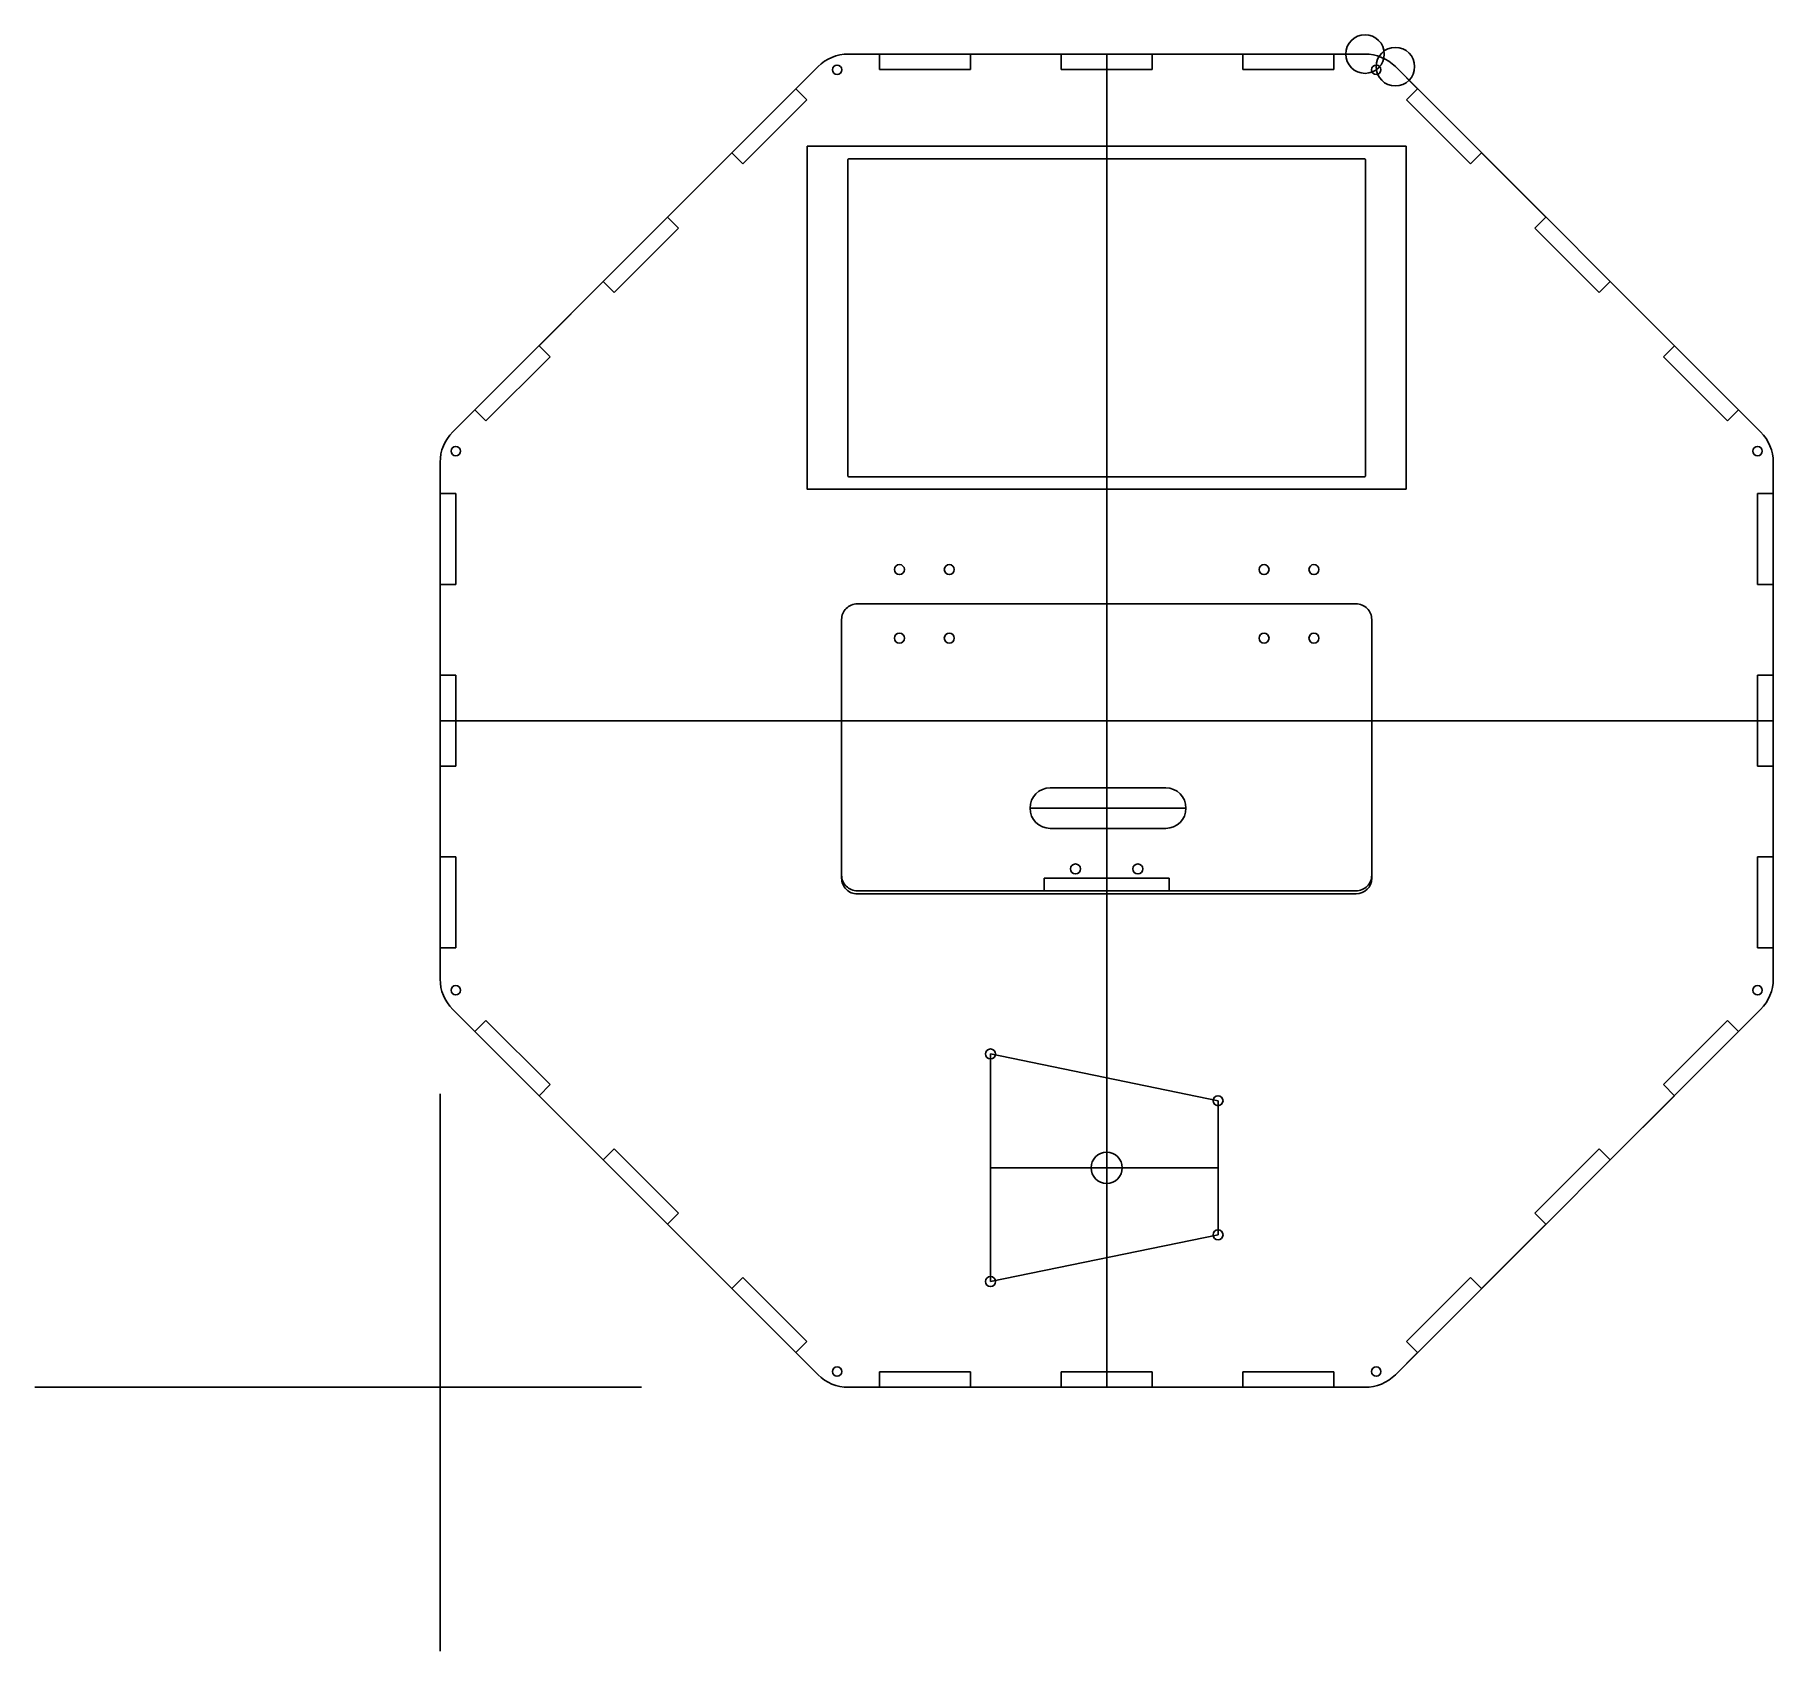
# Model space of a CAD drawing. Header units: millimetres. Extents: x -130 to 428, y -85 to 434.
import ezdxf

# ---------------------------------------------------------------- set-up
doc = ezdxf.new("R2010")
doc.units = ezdxf.units.MM
doc.layers.get('0').update_dxf_attribs({"linetype": 'CONTINUOUS'})

msp = doc.modelspace()

# ---------------------------------------------------------------- linework, layer by layer
for p, q in [((130.92, 427.53), (296.61, 427.53)), ((130.92, 427.53), (140.92, 427.53)), ((140.92, 422.53), (140.92, 427.53)), ((170.06, 422.53), (170.06, 427.53)), ((199.19, 427.53), (170.06, 427.53)), ((199.19, 427.53), (199.19, 422.53)), ((213.76, 427.53), (213.76, 213.76)), ((228.33, 422.53), (228.33, 427.53)), ((257.47, 427.53), (228.33, 427.53)), ((257.47, 427.53), (257.47, 422.53)), ((286.61, 427.53), (296.61, 427.53)), ((286.61, 422.53), (286.61, 427.53)), ((121.19, 423.49), (4.03, 306.34)), ((114.12, 416.42), (121.19, 423.49)), ((140.92, 422.53), (170.06, 422.53)), ((199.19, 422.53), (228.33, 422.53)), ((257.47, 422.53), (286.61, 422.53)), ((423.49, 306.34), (306.34, 423.49)), ((306.34, 423.49), (313.41, 416.42)), ((97.05, 392.29), (117.65, 412.89)), ((117.65, 412.89), (114.12, 416.42)), ((309.87, 412.89), (313.41, 416.42)), ((309.87, 412.89), (330.48, 392.29)), ((93.51, 395.82), (72.91, 375.22)), ((93.51, 395.82), (97.05, 392.29)), ((330.48, 392.29), (334.01, 395.82)), ((354.61, 375.22), (334.01, 395.82)), ((76.45, 371.68), (72.91, 375.22)), ((354.61, 375.22), (351.08, 371.68)), ((55.84, 351.08), (76.45, 371.68)), ((351.08, 371.68), (371.68, 351.08)), ((52.31, 354.61), (31.71, 334.01)), ((52.31, 354.61), (55.84, 351.08)), ((371.68, 351.08), (375.22, 354.61)), ((395.82, 334.01), (375.22, 354.61)), ((14.64, 309.87), (35.24, 330.48)), ((35.24, 330.48), (31.71, 334.01)), ((395.82, 334.01), (392.29, 330.48)), ((392.29, 330.48), (412.89, 309.87)), ((4.03, 306.34), (11.1, 313.41)), ((14.64, 309.87), (11.1, 313.41)), ((412.89, 309.87), (416.42, 313.41)), ((416.42, 313.41), (423.49, 306.34)), ((0, 296.61), (0, 130.92)), ((0, 286.61), (0, 296.61)), ((427.53, 130.92), (427.53, 296.61)), ((427.53, 296.61), (427.53, 286.61)), ((5, 286.61), (0, 286.61)), ((5, 257.47), (5, 286.61)), ((422.53, 286.61), (422.53, 257.47)), ((422.53, 286.61), (427.53, 286.61)), ((0, 257.47), (0, 228.33)), ((0, 257.47), (5, 257.47)), ((422.53, 257.47), (427.53, 257.47)), ((427.53, 228.33), (427.53, 257.47)), ((5, 228.33), (0, 228.33)), ((5, 199.19), (5, 228.33)), ((427.53, 228.33), (422.53, 228.33)), ((422.53, 228.33), (422.53, 199.19)), ((0, 213.76), (213.76, 213.76)), ((213.76, 213.76), (427.53, 213.76)), ((213.76, 213.76), (213.76, 0)), ((0, 199.19), (0, 170.06)), ((0, 199.19), (5, 199.19)), ((422.53, 199.19), (427.53, 199.19)), ((427.53, 170.06), (427.53, 199.19)), ((189.19, 185.72), (239.19, 185.72)), ((5, 170.06), (0, 170.06)), ((5, 140.92), (5, 170.06)), ((427.53, 170.06), (422.53, 170.06)), ((422.53, 170.06), (422.53, 140.92)), ((193.76, 163.22), (193.76, 159.22)), ((233.76, 163.22), (193.76, 163.22)), ((233.76, 159.22), (233.76, 163.22)), ((0, 130.92), (0, 140.92)), ((5, 140.92), (0, 140.92)), ((422.53, 140.92), (427.53, 140.92)), ((427.53, 140.92), (427.53, 130.92)), ((121.19, 4.03), (4.03, 121.19)), ((11.1, 114.12), (4.03, 121.19)), ((14.64, 117.65), (11.1, 114.12)), ((35.24, 97.05), (14.64, 117.65)), ((306.34, 4.03), (423.49, 121.19)), ((412.89, 117.65), (392.29, 97.05)), ((412.89, 117.65), (416.42, 114.12)), ((423.49, 121.19), (416.42, 114.12)), ((176.5, 33.89), (176.5, 106.89)), ((176.5, 106.89), (249.47, 91.89)), ((31.71, 93.51), (35.24, 97.05)), ((213.76, 99.23), (213.76, 41.55)), ((392.29, 97.05), (395.82, 93.51)), ((0, 94.09), (0, -84.64)), ((31.71, 93.51), (52.31, 72.91)), ((249.47, 91.89), (249.47, 48.89)), ((375.22, 72.91), (395.82, 93.51)), ((55.84, 76.45), (52.31, 72.91)), ((76.45, 55.84), (55.84, 76.45)), ((351.08, 55.84), (371.68, 76.45)), ((375.22, 72.91), (371.68, 76.45)), ((176.5, 70.39), (249.47, 70.39)), ((72.91, 52.31), (76.45, 55.84)), ((354.61, 52.31), (351.08, 55.84)), ((72.91, 52.31), (93.51, 31.71)), ((334.01, 31.71), (354.61, 52.31)), ((249.47, 48.89), (176.5, 33.89)), ((97.05, 35.24), (93.51, 31.71)), ((117.65, 14.64), (97.05, 35.24)), ((330.48, 35.24), (309.87, 14.64)), ((334.01, 31.71), (330.48, 35.24)), ((334.01, 31.71), (330.48, 35.24)), ((117.65, 14.64), (114.12, 11.1)), ((309.87, 14.64), (313.41, 11.1)), ((121.19, 4.03), (114.12, 11.1)), ((313.41, 11.1), (306.34, 4.03)), ((64.63, 0), (-130, 0)), ((140.92, 0), (130.92, 0)), ((170.06, 5), (140.92, 5)), ((140.92, 5), (140.92, 0)), ((170.06, 0), (170.06, 5)), ((170.06, 0), (199.19, 0)), ((228.33, 5), (199.19, 5)), ((199.19, 5), (199.19, 0)), ((228.33, 0), (228.33, 5)), ((228.33, 0), (257.47, 0)), ((286.61, 5), (257.47, 5)), ((257.47, 5), (257.47, 0)), ((286.61, 5), (286.61, 0)), ((296.61, 0), (286.61, 0)), ((130.92, 0), (296.61, 0))]:
    msp.add_line(p, q)
msp.add_lwpolyline([(309.76, 287.96), (117.76, 287.96), (117.76, 397.96), (309.76, 397.96)], close=True)
for points in [[(296.26, 291.96), (131.26, 291.96, -0.414214), (130.76, 292.46), (130.76, 393.46, -0.414214), (131.26, 393.96), (296.26, 393.96, -0.414214), (296.76, 393.46), (296.76, 292.46, -0.414214)], [(298.76, 163.22, -0.414213), (293.76, 158.22), (133.76, 158.22, -0.414214), (128.76, 163.22), (128.76, 246.22, -0.414214), (133.76, 251.22), (293.76, 251.22, -0.414214), (298.76, 246.22)], [(128.76, 246.22, -0.414214), (133.76, 251.22), (293.76, 251.22, -0.414214), (298.76, 246.22), (298.76, 164.22, -0.414214), (293.76, 159.22), (133.76, 159.22, -0.414214), (128.76, 164.22)], [(195.69, 179.22, -1), (195.69, 192.22), (232.69, 192.22, -1), (232.69, 179.22)]]:
    msp.add_lwpolyline(points, format="xyb", close=True)
for centre, radius in [((296.61, 427.53), 6.19), ((306.34, 423.49), 6.19), ((127.3, 422.5), 1.5), ((300.23, 422.5), 1.5), ((5.02, 300.23), 1.5), ((422.5, 300.23), 1.5), ((147.29, 262.22), 1.6), ((163.29, 262.22), 1.6), ((264.23, 262.22), 1.6), ((280.23, 262.22), 1.6), ((147.29, 240.22), 1.6), ((163.29, 240.22), 1.6), ((264.23, 240.22), 1.6), ((280.23, 240.22), 1.6), ((203.76, 166.22), 1.6), ((223.76, 166.22), 1.6), ((5.02, 127.3), 1.5), ((422.5, 127.3), 1.5), ((176.5, 106.89), 1.6), ((249.47, 91.89), 1.6), ((213.76, 70.39), 5), ((249.47, 48.89), 1.6), ((176.5, 33.89), 1.6), ((127.3, 5.02), 1.5), ((300.23, 5.02), 1.5)]:
    msp.add_circle(centre, radius)
for centre, start, end in [((130.92, 413.76), 90, 135), ((296.61, 413.76), 45, 90), ((13.76, 296.61), 135, 180), ((413.76, 296.61), 0, 45), ((13.76, 130.92), 180, 225), ((413.76, 130.92), -45, 0), ((130.92, 13.76), 225, 270), ((296.61, 13.76), 270, 315)]:
    msp.add_arc(centre, 13.76, start, end)

doc.saveas('drawing.dxf')
